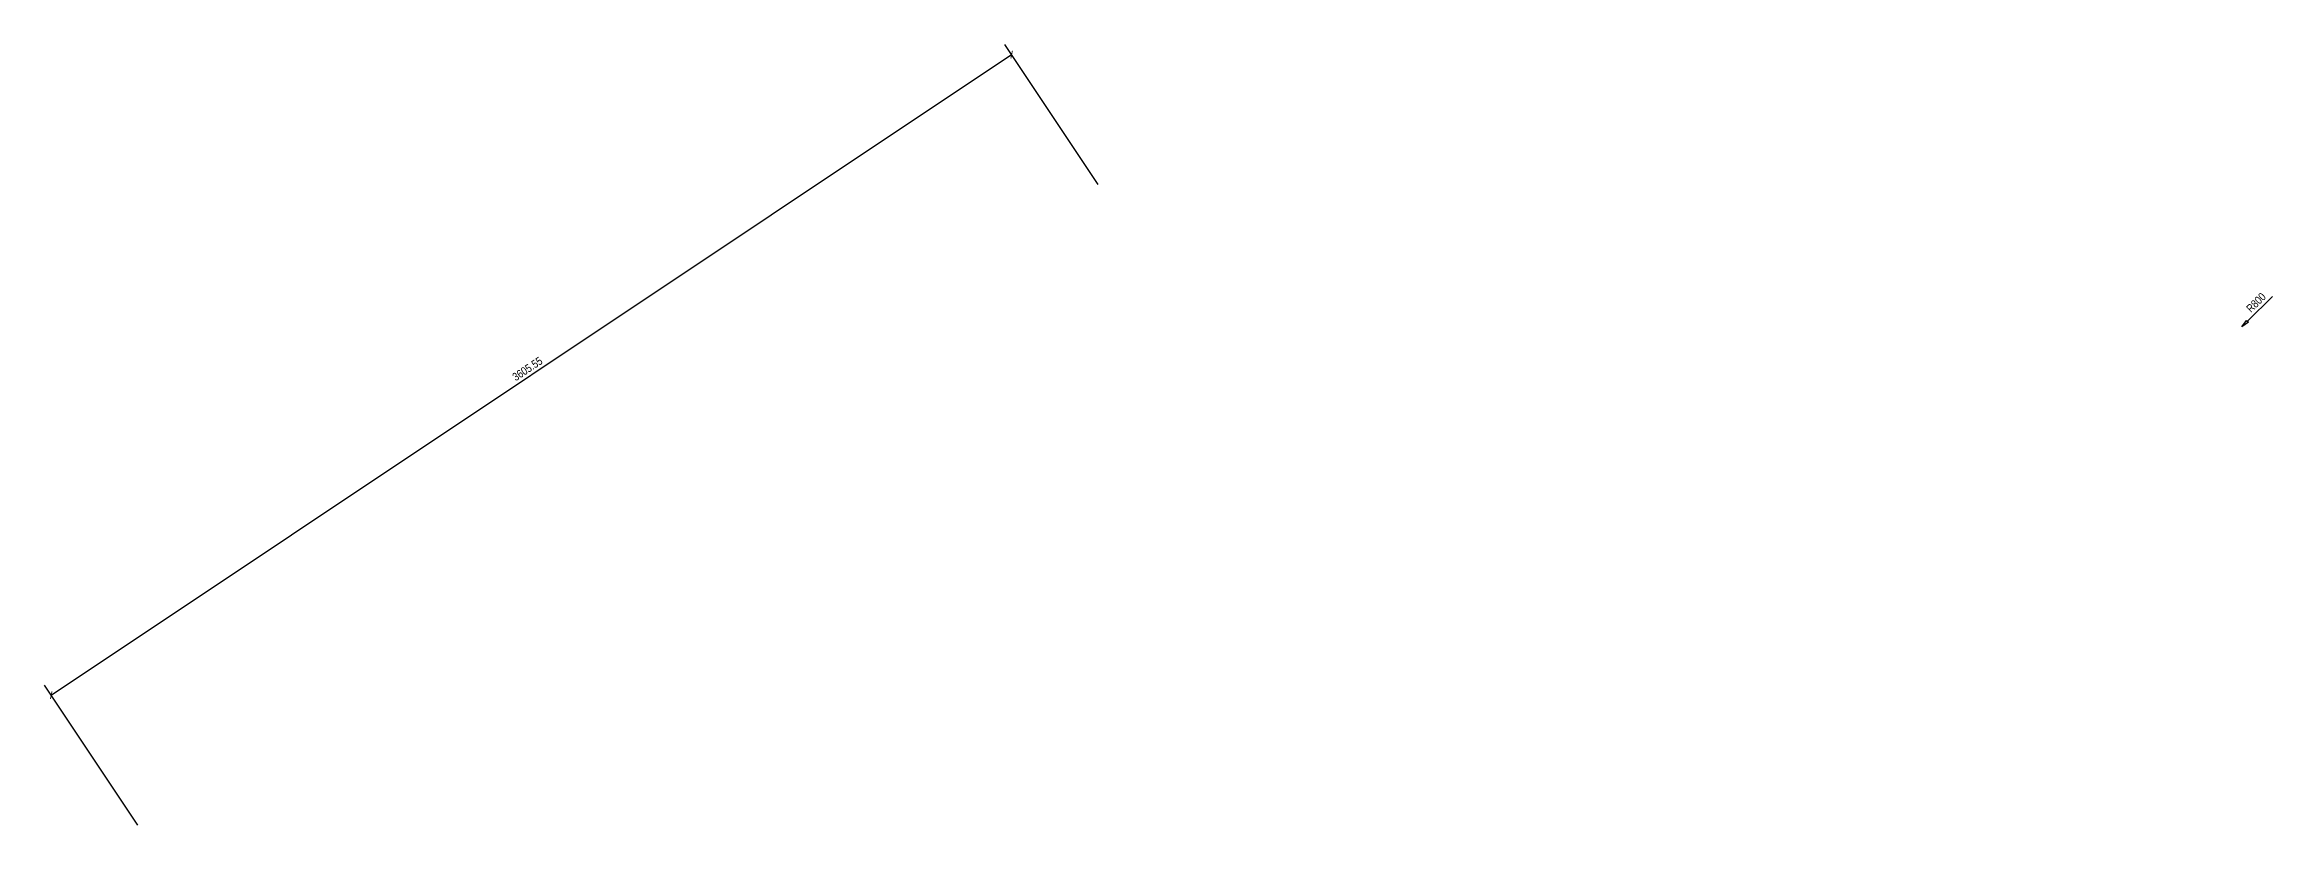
# Model space of a CAD drawing. Header units: millimetres. Extents: x -66 to 204, y -11 to 424.
# Drawn here: x -3 to 66.6, y 400 to 424.5 of the extents above; entities that cross this region are included whole.
import ezdxf

# ---------------------------------------------------------------- set-up
doc = ezdxf.new("R2010")
doc.units = ezdxf.units.MM
doc.styles.add('OpenSansCondensed-Light', font='OpenSansCondensed-Light.ttf')
doc.dimstyles.new('EZ_RADIUS', dxfattribs={"dimtxt": 0.25, "dimasz": 0.25, "dimexe": 0.375, "dimexo": 0.125, "dimgap": 0.1, "dimtad": 1, "dimlfac": 100, "dimzin": 12, "dimdsep": 46, "dimtxsty": 'OpenSansCondensed-Light', "dimblk": 'CLOSEDBLANK', "dimcen": 0, "dimazin": 3, "dimtfac": 0.5, "dimtofl": 0, "dimtmove": 1, "dimatfit": 3})
doc.dimstyles.new('EZDXF', dxfattribs={"dimtxt": 0.25, "dimasz": 0.175, "dimexe": 0.375, "dimexo": 0.125, "dimgap": 0.1, "dimtad": 1, "dimlfac": 100, "dimzin": 12, "dimdsep": 46, "dimtxsty": 'OpenSansCondensed-Light', "dimblk": 'ARCHTICK', "dimcen": 2.5, "dimazin": 3, "dimtfac": 0.5, "dimtmove": 2, "dimatfit": 3})

# ---------------------------------------------------------------- blocks, each defined once
blk = doc.blocks.new('_ARCHTICK')
at = {"color": 0, "linetype": 'BYBLOCK', "const_width": 0.15}
blk.add_lwpolyline([(-0.5, -0.5), (0.5, 0.5)], dxfattribs=at)
blk = doc.blocks.new('_CLOSEDBLANK')
at = {"color": 0, "linetype": 'BYBLOCK'}
blk.add_lwpolyline([(-1, 0.16), (0, 0), (-1, -0.16)], close=True, dxfattribs=at)
blk = doc.blocks.new('*D2')
blk.add_line((65.834, 415.834), (66.611, 416.611))
at = {"layer": 'Defpoints'}
for p in [(65.657, 415.657), (60, 410)]:
    blk.add_point(p, dxfattribs=at)
at = {"xscale": 0.25, "yscale": 0.25, "rotation": 224.99999999999994}
blk.add_blockref('_CLOSEDBLANK', (65.657, 415.657), dxfattribs=at)
at = {"insert": (66.099, 416.417), "char_height": 0.25, "attachment_point": 5, "rotation": 45, "style": 'OpenSansCondensed-Light'}
blk.add_mtext('R800', dxfattribs=at)

msp = doc.modelspace()

# ---------------------------------------------------------------- dimensions: what is measured, and where the dimension line sits
msp.add_linear_dim(base=(-2.7735, 404.16025), p1=(0, 400), p2=(30, 420), angle=33.6900675, dimstyle='EZDXF').render()
dim = msp.add_radius_dim(center=(60, 410), mpoint=(65.65685, 415.65685), dimstyle='EZ_RADIUS')
dim.commit()
dim.dimension.update_dxf_attribs({"geometry": '*D2', "text_midpoint": (66.0988, 416.41699)})

doc.saveas('drawing.dxf')
